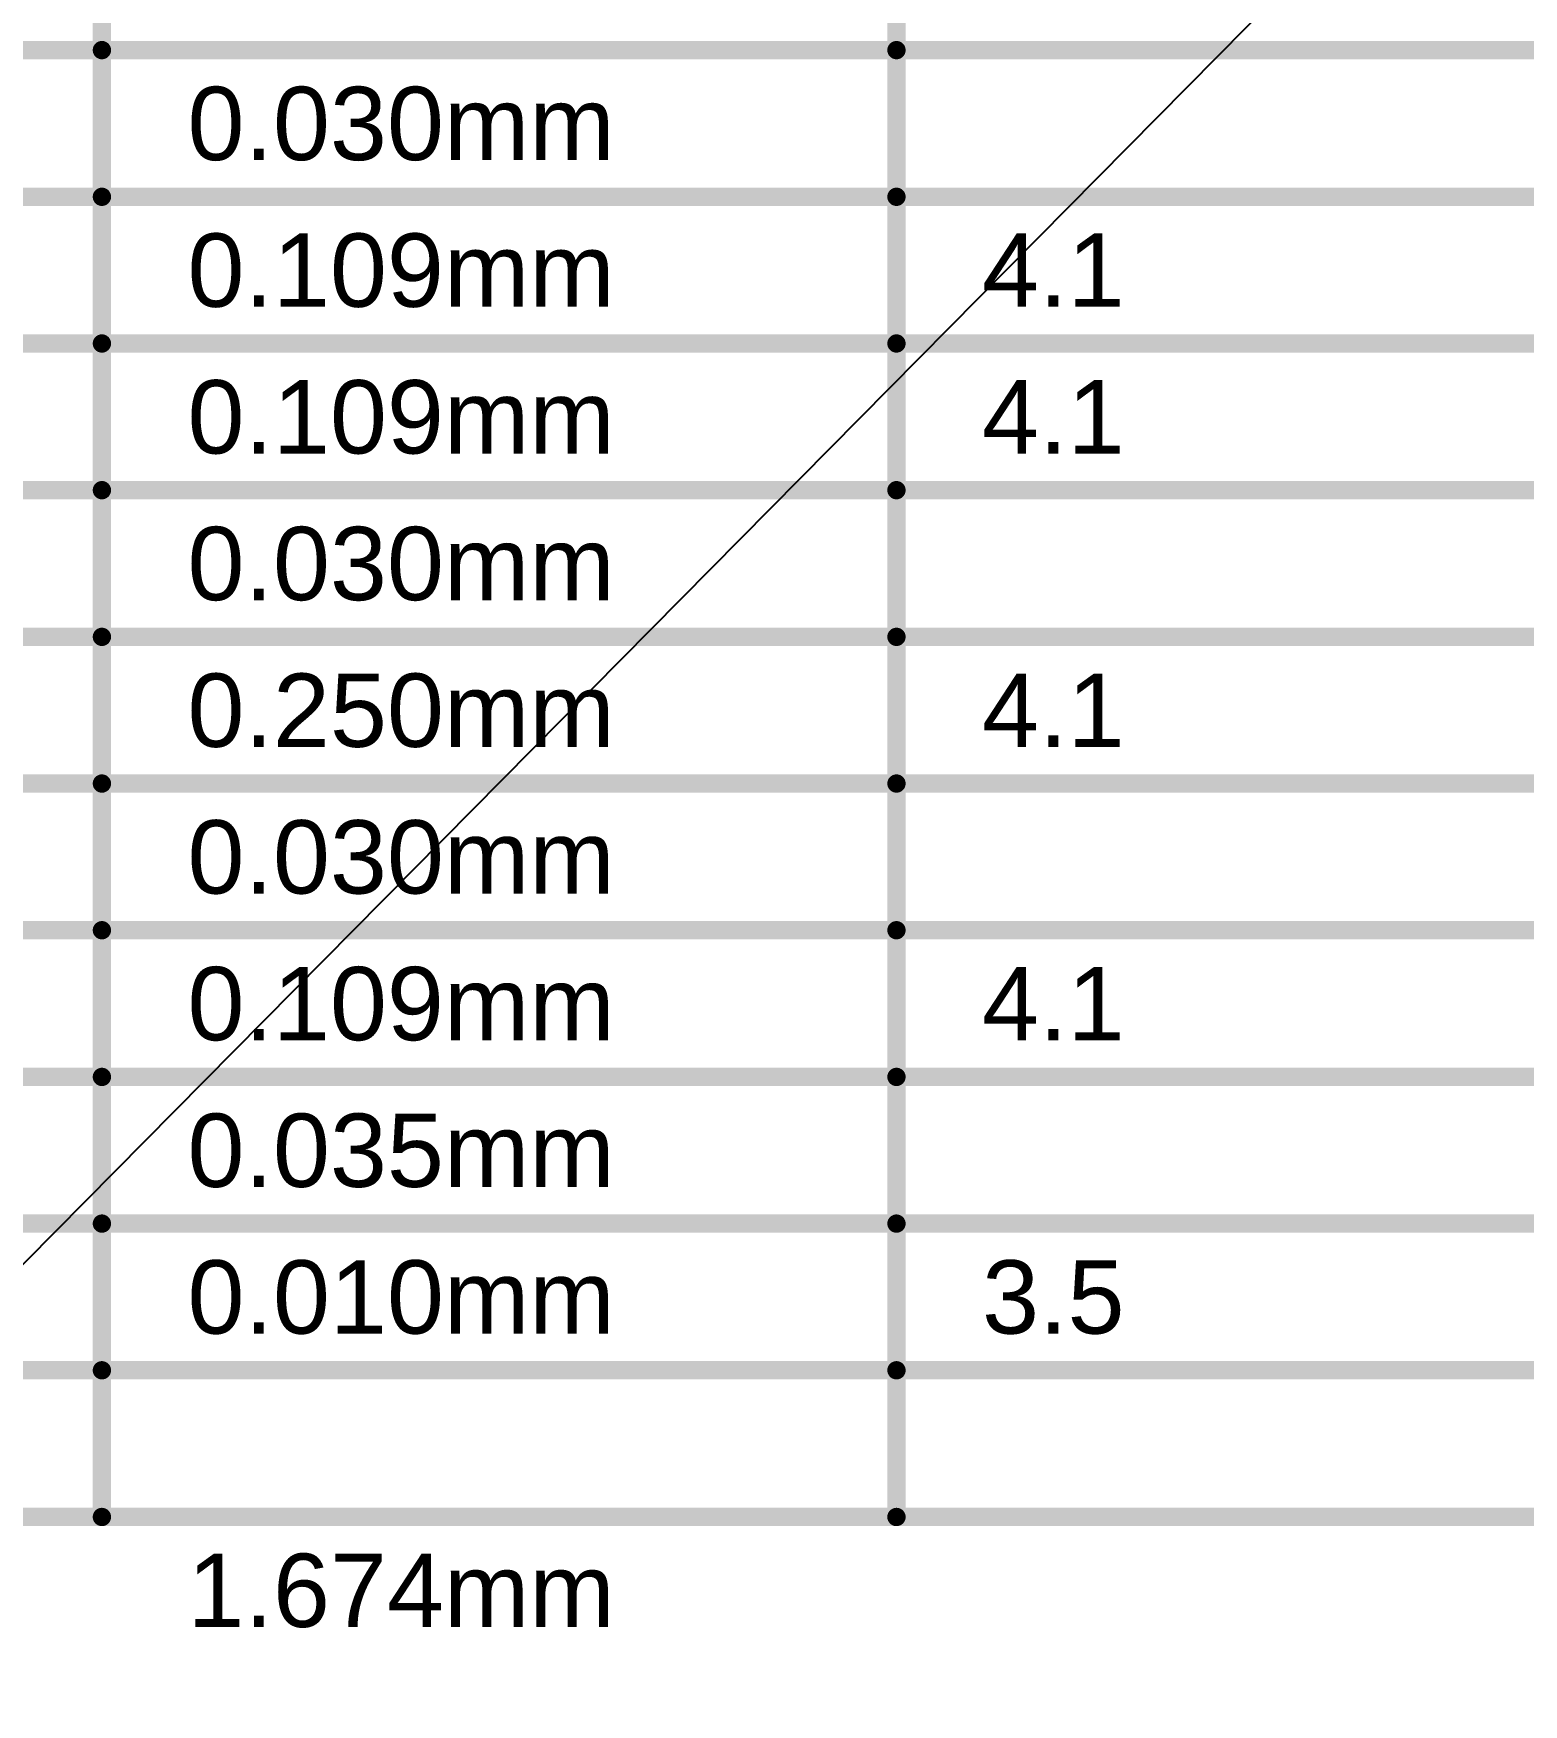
# Model space of a CAD drawing. Header units: inches. Extents: x 0 to 5271, y 0 to 5417.
# Drawn here: x 67.67 to 98.62, y 143.17 to 177.89 of the extents above; entities that cross this region are included whole.
import ezdxf

# ---------------------------------------------------------------- set-up
doc = ezdxf.new("R2010")
doc.units = ezdxf.units.IN
doc.layers.add('Bottom Solder', color=6, linetype='Continuous')
doc.layers.add('Dimensions', color=6, linetype='Continuous')
doc.styles.add('Arial', font='', dxfattribs={"height": 0.2})
doc.styles.get('Arial').set_extended_font_data('Arial')

# ---------------------------------------------------------------- blocks, each defined once
blk = doc.blocks.new('P____PAK_SO_8_B_128')
at = {"layer": 'Bottom Solder'}
blk.add_line((-0.421, 2.189), (-5326.469, 5267.055), dxfattribs=at)

msp = doc.modelspace()

# ---------------------------------------------------------------- linework, layer by layer
at = {"layer": 'Dimensions'}
for points in [[(69.088, 147.066, 0.381, 0.381, 0), (69.088, 214.122, 0.381, 0.381, 0)], [(85.594, 147.066, 0.381, 0.381, 0), (85.594, 214.122, 0.381, 0.381, 0)], [(47.25, 177.546, 0.381, 0.381, 0), (69.088, 177.546, 0.381, 0.381, 0)], [(69.088, 177.546, 0.381, 0.381, 0), (85.594, 177.546, 0.381, 0.381, 0)], [(85.594, 177.546, 0.381, 0.381, 0), (100.068, 177.546, 0.381, 0.381, 0)], [(47.25, 174.498, 0.381, 0.381, 0), (69.088, 174.498, 0.381, 0.381, 0)], [(69.088, 174.498, 0.381, 0.381, 0), (85.594, 174.498, 0.381, 0.381, 0)], [(85.594, 174.498, 0.381, 0.381, 0), (100.068, 174.498, 0.381, 0.381, 0)], [(47.25, 171.45, 0.381, 0.381, 0), (69.088, 171.45, 0.381, 0.381, 0)], [(69.088, 171.45, 0.381, 0.381, 0), (85.594, 171.45, 0.381, 0.381, 0)], [(85.594, 171.45, 0.381, 0.381, 0), (100.068, 171.45, 0.381, 0.381, 0)], [(47.25, 168.402, 0.381, 0.381, 0), (69.088, 168.402, 0.381, 0.381, 0)], [(69.088, 168.402, 0.381, 0.381, 0), (85.594, 168.402, 0.381, 0.381, 0)], [(85.594, 168.402, 0.381, 0.381, 0), (100.068, 168.402, 0.381, 0.381, 0)], [(47.25, 165.354, 0.381, 0.381, 0), (69.088, 165.354, 0.381, 0.381, 0)], [(69.088, 165.354, 0.381, 0.381, 0), (85.594, 165.354, 0.381, 0.381, 0)], [(85.594, 165.354, 0.381, 0.381, 0), (100.068, 165.354, 0.381, 0.381, 0)], [(47.25, 162.306, 0.381, 0.381, 0), (69.088, 162.306, 0.381, 0.381, 0)], [(69.088, 162.306, 0.381, 0.381, 0), (85.594, 162.306, 0.381, 0.381, 0)], [(85.594, 162.306, 0.381, 0.381, 0), (100.068, 162.306, 0.381, 0.381, 0)], [(47.25, 159.258, 0.381, 0.381, 0), (69.088, 159.258, 0.381, 0.381, 0)], [(69.088, 159.258, 0.381, 0.381, 0), (85.594, 159.258, 0.381, 0.381, 0)], [(85.594, 159.258, 0.381, 0.381, 0), (100.068, 159.258, 0.381, 0.381, 0)], [(47.25, 156.21, 0.381, 0.381, 0), (69.088, 156.21, 0.381, 0.381, 0)], [(69.088, 156.21, 0.381, 0.381, 0), (85.594, 156.21, 0.381, 0.381, 0)], [(85.594, 156.21, 0.381, 0.381, 0), (100.068, 156.21, 0.381, 0.381, 0)], [(47.25, 153.162, 0.381, 0.381, 0), (69.088, 153.162, 0.381, 0.381, 0)], [(69.088, 153.162, 0.381, 0.381, 0), (85.594, 153.162, 0.381, 0.381, 0)], [(85.594, 153.162, 0.381, 0.381, 0), (100.068, 153.162, 0.381, 0.381, 0)], [(47.25, 150.114, 0.381, 0.381, 0), (69.088, 150.114, 0.381, 0.381, 0)], [(69.088, 150.114, 0.381, 0.381, 0), (85.594, 150.114, 0.381, 0.381, 0)], [(85.594, 150.114, 0.381, 0.381, 0), (100.068, 150.114, 0.381, 0.381, 0)], [(47.25, 147.066, 0.381, 0.381, 0), (69.088, 147.066, 0.381, 0.381, 0)], [(69.088, 147.066, 0.381, 0.381, 0), (85.594, 147.066, 0.381, 0.381, 0)], [(85.594, 147.066, 0.381, 0.381, 0), (100.068, 147.066, 0.381, 0.381, 0)]]:
    msp.add_lwpolyline(points, format="xyseb", dxfattribs=at)
for points in [[(68.993, 177.546, 0.191, 0.191, 1), (69.183, 177.546, 0.191, 0.191, 1)], [(68.993, 177.546, 0.191, 0.191, 1), (69.183, 177.546, 0.191, 0.191, 1)], [(85.499, 177.546, 0.191, 0.191, 1), (85.689, 177.546, 0.191, 0.191, 1)], [(85.499, 177.546, 0.191, 0.191, 1), (85.689, 177.546, 0.191, 0.191, 1)], [(68.993, 174.498, 0.191, 0.191, 1), (69.183, 174.498, 0.191, 0.191, 1)], [(68.993, 174.498, 0.191, 0.191, 1), (69.183, 174.498, 0.191, 0.191, 1)], [(85.499, 174.498, 0.191, 0.191, 1), (85.689, 174.498, 0.191, 0.191, 1)], [(85.499, 174.498, 0.191, 0.191, 1), (85.689, 174.498, 0.191, 0.191, 1)], [(68.993, 171.45, 0.191, 0.191, 1), (69.183, 171.45, 0.191, 0.191, 1)], [(68.993, 171.45, 0.191, 0.191, 1), (69.183, 171.45, 0.191, 0.191, 1)], [(85.499, 171.45, 0.191, 0.191, 1), (85.689, 171.45, 0.191, 0.191, 1)], [(85.499, 171.45, 0.191, 0.191, 1), (85.689, 171.45, 0.191, 0.191, 1)], [(68.993, 168.402, 0.191, 0.191, 1), (69.183, 168.402, 0.191, 0.191, 1)], [(68.993, 168.402, 0.191, 0.191, 1), (69.183, 168.402, 0.191, 0.191, 1)], [(85.499, 168.402, 0.191, 0.191, 1), (85.689, 168.402, 0.191, 0.191, 1)], [(85.499, 168.402, 0.191, 0.191, 1), (85.689, 168.402, 0.191, 0.191, 1)], [(68.993, 165.354, 0.191, 0.191, 1), (69.183, 165.354, 0.191, 0.191, 1)], [(68.993, 165.354, 0.191, 0.191, 1), (69.183, 165.354, 0.191, 0.191, 1)], [(85.499, 165.354, 0.191, 0.191, 1), (85.689, 165.354, 0.191, 0.191, 1)], [(85.499, 165.354, 0.191, 0.191, 1), (85.689, 165.354, 0.191, 0.191, 1)], [(68.993, 162.306, 0.191, 0.191, 1), (69.183, 162.306, 0.191, 0.191, 1)], [(68.993, 162.306, 0.191, 0.191, 1), (69.183, 162.306, 0.191, 0.191, 1)], [(85.499, 162.306, 0.191, 0.191, 1), (85.689, 162.306, 0.191, 0.191, 1)], [(85.499, 162.306, 0.191, 0.191, 1), (85.689, 162.306, 0.191, 0.191, 1)], [(68.993, 159.258, 0.191, 0.191, 1), (69.183, 159.258, 0.191, 0.191, 1)], [(68.993, 159.258, 0.191, 0.191, 1), (69.183, 159.258, 0.191, 0.191, 1)], [(85.499, 159.258, 0.191, 0.191, 1), (85.689, 159.258, 0.191, 0.191, 1)], [(85.499, 159.258, 0.191, 0.191, 1), (85.689, 159.258, 0.191, 0.191, 1)], [(68.993, 156.21, 0.191, 0.191, 1), (69.183, 156.21, 0.191, 0.191, 1)], [(68.993, 156.21, 0.191, 0.191, 1), (69.183, 156.21, 0.191, 0.191, 1)], [(85.499, 156.21, 0.191, 0.191, 1), (85.689, 156.21, 0.191, 0.191, 1)], [(85.499, 156.21, 0.191, 0.191, 1), (85.689, 156.21, 0.191, 0.191, 1)], [(68.993, 153.162, 0.191, 0.191, 1), (69.183, 153.162, 0.191, 0.191, 1)], [(68.993, 153.162, 0.191, 0.191, 1), (69.183, 153.162, 0.191, 0.191, 1)], [(85.499, 153.162, 0.191, 0.191, 1), (85.689, 153.162, 0.191, 0.191, 1)], [(85.499, 153.162, 0.191, 0.191, 1), (85.689, 153.162, 0.191, 0.191, 1)], [(68.993, 150.114, 0.191, 0.191, 1), (69.183, 150.114, 0.191, 0.191, 1)], [(68.993, 150.114, 0.191, 0.191, 1), (69.183, 150.114, 0.191, 0.191, 1)], [(85.499, 150.114, 0.191, 0.191, 1), (85.689, 150.114, 0.191, 0.191, 1)], [(85.499, 150.114, 0.191, 0.191, 1), (85.689, 150.114, 0.191, 0.191, 1)], [(68.993, 147.066, 0.191, 0.191, 1), (69.183, 147.066, 0.191, 0.191, 1)], [(68.993, 147.066, 0.191, 0.191, 1), (69.183, 147.066, 0.191, 0.191, 1)], [(68.993, 147.066, 0.191, 0.191, 1), (69.183, 147.066, 0.191, 0.191, 1)], [(85.499, 147.066, 0.191, 0.191, 1), (85.689, 147.066, 0.191, 0.191, 1)], [(85.499, 147.066, 0.191, 0.191, 1), (85.689, 147.066, 0.191, 0.191, 1)], [(85.499, 147.066, 0.191, 0.191, 1), (85.689, 147.066, 0.191, 0.191, 1)]]:
    msp.add_lwpolyline(points, format="xyseb", close=True, dxfattribs=at)

# ---------------------------------------------------------------- block references
at = {"rotation": 270}
msp.add_blockref('P____PAK_SO_8_B_128', (4.191, 90.119), dxfattribs=at)

# ---------------------------------------------------------------- texts
at = {"layer": 'Dimensions', "style": 'Arial'}
for s, p in [('0.030mm', (70.866, 175.26)), ('0.109mm', (70.866, 172.212)), ('4.1', (87.372, 172.212)), ('0.109mm', (70.866, 169.164)), ('4.1', (87.372, 169.164)), ('0.030mm', (70.866, 166.116)), ('0.250mm', (70.866, 163.068)), ('4.1', (87.372, 163.068)), ('0.030mm', (70.866, 160.02)), ('0.109mm', (70.866, 156.972)), ('4.1', (87.372, 156.972)), ('0.035mm', (70.866, 153.924)), ('0.010mm', (70.866, 150.876)), ('3.5', (87.372, 150.876)), ('1.674mm', (70.866, 144.78))]:
    msp.add_text(s, height=1.524, dxfattribs=at).set_placement(p)

doc.saveas('drawing.dxf')
